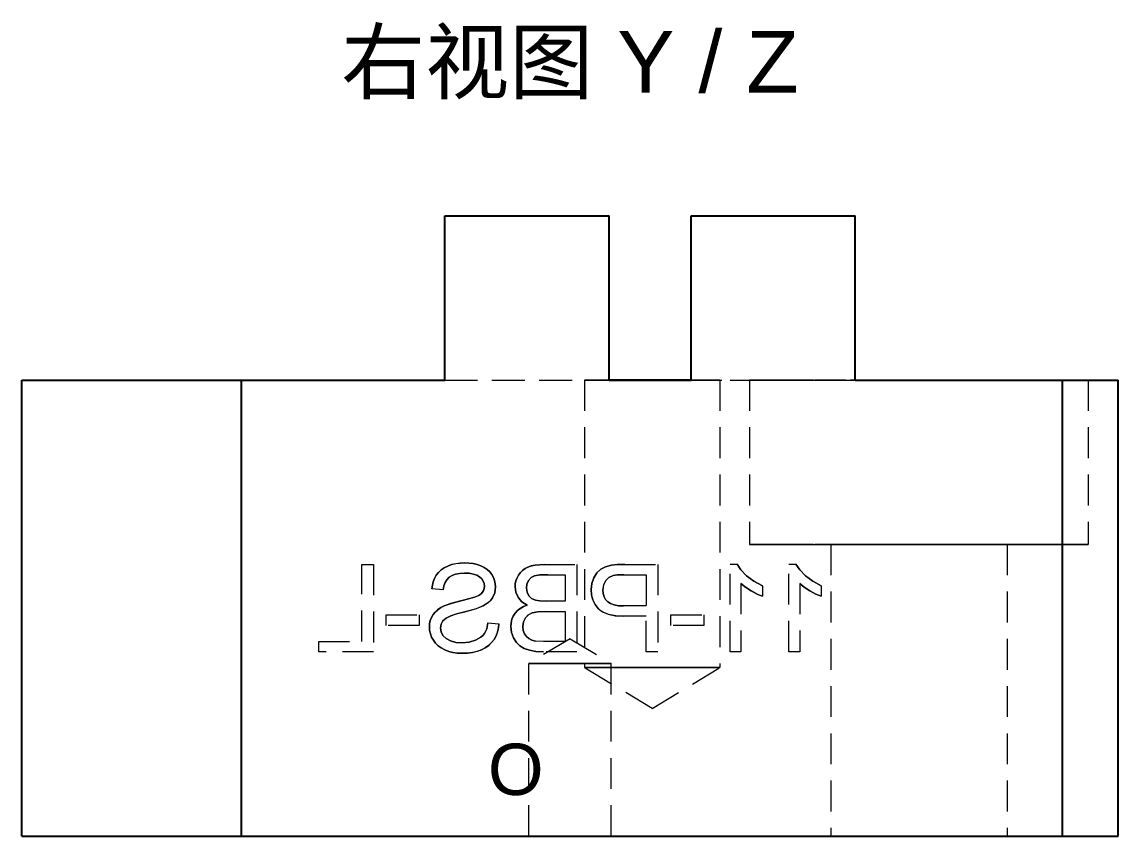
# Model space of a CAD drawing. Header units: millimetres. Extents: x 11 to 335, y 32 to 137.
# Drawn here: x 10.65 to 37.35, y 87.45 to 107.27 of the extents above; entities that cross this region are included whole.
import ezdxf
from ezdxf.enums import TextEntityAlignment as Align

# ---------------------------------------------------------------- set-up
doc = ezdxf.new("R2010")
doc.units = ezdxf.units.MM
doc.linetypes.add('WP_HIDDEN', pattern=[2.3, 1.5, -0.8])
for name, color, linetype, lineweight in [('ANNOTATIONS', 7, 'CONTINUOUS', 18), ('HIDDEN', 7, 'WP_HIDDEN', 13), ('VISIBLE', 7, 'CONTINUOUS', 25)]:
    doc.layers.add(name, color=color, linetype=linetype, lineweight=lineweight)
doc.styles.add('CJK', font='Arial Unicode.ttf')

msp = doc.modelspace()

# ---------------------------------------------------------------- linework, layer by layer
at = {"layer": 'HIDDEN', "ltscale": 0.5}
for p, q in [((10.65, 98.55), (37.35, 98.55)), ((20.95, 98.55), (24.95, 98.55)), ((24.35, 98.55), (24.35, 91.55)), ((26.95, 98.55), (30.95, 98.55)), ((27.65, 98.55), (27.65, 91.55)), ((28.375, 98.55), (28.375, 94.55)), ((36.625, 98.55), (36.625, 94.55)), ((30.35, 94.55), (30.35, 87.45)), ((34.65, 94.55), (34.65, 87.45)), ((18.93028, 94.06372), (19.21181, 94.06372)), ((18.93028, 92.18734), (18.93028, 94.06372)), ((19.21181, 94.06372), (19.21181, 91.93628)), ((23.36801, 94.06372), (24.16616, 94.06372)), ((24.16616, 94.06372), (24.16616, 91.93628)), ((25.33437, 94.06372), (26.13687, 94.06372)), ((26.13687, 94.06372), (26.13687, 91.93628)), ((27.90152, 91.93628), (27.90152, 94.07243)), ((27.90152, 94.07243), (28.06985, 94.07243)), ((29.33384, 91.93628), (29.33384, 94.07243)), ((29.33384, 94.07243), (29.50218, 94.07243)), ((23.45943, 93.81266), (23.88463, 93.81266)), ((23.88463, 93.81266), (23.88463, 93.16979)), ((25.31115, 93.81266), (25.85534, 93.81266)), ((25.85534, 93.81266), (25.85534, 93.05224)), ((20.90825, 93.44406), (20.63832, 93.46438)), ((28.16273, 93.60079), (28.16273, 91.93628)), ((28.68516, 93.53839), (28.68516, 93.28588)), ((29.59505, 93.60079), (29.59505, 91.93628)), ((30.11748, 93.53839), (30.11748, 93.28588)), ((23.39268, 92.91873), (23.88463, 92.91873)), ((23.88463, 93.16979), (23.4246, 93.16979)), ((23.88463, 92.91873), (23.88463, 92.18734)), ((25.85534, 93.05224), (25.30534, 93.05224)), ((19.52236, 92.83747), (20.32487, 92.83747)), ((19.52236, 92.5748), (19.52236, 92.83747)), ((20.32487, 92.83747), (20.32487, 92.5748)), ((25.85534, 92.80119), (25.3097, 92.80119)), ((25.85534, 91.93628), (25.85534, 92.80119)), ((26.45904, 92.83747), (27.26154, 92.83747)), ((26.45904, 92.5748), (26.45904, 92.83747)), ((27.26154, 92.83747), (27.26154, 92.5748)), ((20.32487, 92.5748), (19.52236, 92.5748)), ((22.00244, 92.64301), (22.26801, 92.61979)), ((27.26154, 92.5748), (26.45904, 92.5748)), ((17.88252, 91.93628), (17.88252, 92.18734)), ((17.88252, 92.18734), (18.93028, 92.18734)), ((24, 92.25386), (22.995, 91.65)), ((23.88463, 92.18734), (23.35495, 92.18734)), ((24, 92.25386), (25.005, 91.65)), ((19.21181, 91.93628), (17.88252, 91.93628)), ((24.16616, 91.93628), (23.35495, 91.93628)), ((26.13687, 91.93628), (25.85534, 91.93628)), ((28.16273, 91.93628), (27.90152, 91.93628)), ((29.59505, 91.93628), (29.33384, 91.93628)), ((22.995, 87.45), (22.995, 91.65)), ((25.005, 87.45), (25.005, 91.65)), ((26, 90.55858), (24.35, 91.55)), ((26, 90.55858), (27.65, 91.55)), ((10.65, 87.45), (37.35, 87.45))]:
    msp.add_line(p, q, dxfattribs=at)
for points in [[(24.95, 98.55), (24.87203, 98.55), (24.79853, 98.55), (24.72979, 98.55), (24.66608, 98.55), (24.60764, 98.55), (24.55472, 98.55), (24.50752, 98.55), (24.46623, 98.55), (24.43101, 98.55), (24.402, 98.55), (24.37932, 98.55), (24.36305, 98.55), (24.35327, 98.55), (24.35, 98.55)], [(24.35, 98.55), (24.36037, 98.55), (24.39137, 98.55), (24.44259, 98.55), (24.5134, 98.55), (24.60291, 98.55), (24.70998, 98.55), (24.83327, 98.55), (24.97124, 98.55), (25.12215, 98.55), (25.28409, 98.55), (25.45504, 98.55), (25.63284, 98.55), (25.81526, 98.55), (26, 98.55)], [(26, 98.55), (26.18474, 98.55), (26.36716, 98.55), (26.54496, 98.55), (26.71591, 98.55), (26.87785, 98.55), (27.02876, 98.55), (27.16673, 98.55), (27.29002, 98.55), (27.39709, 98.55), (27.4866, 98.55), (27.55741, 98.55), (27.60863, 98.55), (27.63963, 98.55), (27.65, 98.55)], [(27.65, 98.55), (27.64614, 98.55), (27.6346, 98.55), (27.61541, 98.55), (27.58867, 98.55), (27.55451, 98.55), (27.51308, 98.55), (27.46458, 98.55), (27.40924, 98.55), (27.34731, 98.55), (27.27908, 98.55), (27.20488, 98.55), (27.12505, 98.55), (27.03995, 98.55), (26.95, 98.55)], [(36.625, 98.55), (36.52158, 98.55), (36.2165, 98.55), (35.72505, 98.55), (35.0719, 98.55), (34.28977, 98.55), (33.4179, 98.55), (32.5, 98.55), (31.5821, 98.55), (30.71023, 98.55), (29.9281, 98.55), (29.27495, 98.55), (28.7835, 98.55), (28.47842, 98.55), (28.375, 98.55)], [(28.375, 98.55), (28.40094, 98.55), (28.47842, 98.55), (28.60648, 98.55), (28.7835, 98.55), (29.00726, 98.55), (29.27495, 98.55), (29.58318, 98.55), (29.9281, 98.55), (30.30537, 98.55), (30.71023, 98.55), (31.1376, 98.55), (31.5821, 98.55), (32.03815, 98.55), (32.5, 98.55)], [(32.5, 98.55), (32.96185, 98.55), (33.4179, 98.55), (33.8624, 98.55), (34.28977, 98.55), (34.69463, 98.55), (35.0719, 98.55), (35.41682, 98.55), (35.72505, 98.55), (35.99274, 98.55), (36.2165, 98.55), (36.39352, 98.55), (36.52158, 98.55), (36.59906, 98.55), (36.625, 98.55)], [(36.625, 94.55), (36.52158, 94.55), (36.2165, 94.55), (35.72505, 94.55), (35.0719, 94.55), (34.28977, 94.55), (33.4179, 94.55), (32.5, 94.55), (31.5821, 94.55), (30.71023, 94.55), (29.9281, 94.55), (29.27495, 94.55), (28.7835, 94.55), (28.47842, 94.55), (28.375, 94.55)], [(28.375, 94.55), (28.40094, 94.55), (28.47842, 94.55), (28.60648, 94.55), (28.7835, 94.55), (29.00726, 94.55), (29.27495, 94.55), (29.58318, 94.55), (29.9281, 94.55), (30.30537, 94.55), (30.71023, 94.55), (31.1376, 94.55), (31.5821, 94.55), (32.03815, 94.55), (32.5, 94.55)], [(34.65, 94.55), (34.5961, 94.55), (34.43708, 94.55), (34.18094, 94.55), (33.8405, 94.55), (33.43285, 94.55), (32.97842, 94.55), (32.5, 94.55), (32.02158, 94.55), (31.56715, 94.55), (31.1595, 94.55), (30.81906, 94.55), (30.56292, 94.55), (30.4039, 94.55), (30.35, 94.55)], [(30.35, 94.55), (30.36352, 94.55), (30.4039, 94.55), (30.47065, 94.55), (30.56292, 94.55), (30.67954, 94.55), (30.81906, 94.55), (30.97972, 94.55), (31.1595, 94.55), (31.35613, 94.55), (31.56715, 94.55), (31.7899, 94.55), (32.02158, 94.55), (32.25928, 94.55), (32.5, 94.55)], [(32.5, 94.55), (32.96185, 94.55), (33.4179, 94.55), (33.8624, 94.55), (34.28977, 94.55), (34.69463, 94.55), (35.0719, 94.55), (35.41682, 94.55), (35.72505, 94.55), (35.99274, 94.55), (36.2165, 94.55), (36.39352, 94.55), (36.52158, 94.55), (36.59906, 94.55), (36.625, 94.55)], [(32.5, 94.55), (32.74072, 94.55), (32.97842, 94.55), (33.2101, 94.55), (33.43285, 94.55), (33.64387, 94.55), (33.8405, 94.55), (34.02028, 94.55), (34.18094, 94.55), (34.32046, 94.55), (34.43708, 94.55), (34.52935, 94.55), (34.5961, 94.55), (34.63648, 94.55), (34.65, 94.55)], [(20.74281, 93.7996), (20.79684, 93.86934), (20.86134, 93.93002), (20.93607, 93.98151), (21.02071, 94.02381)], [(21.02071, 94.02381), (20.93559, 93.98123), (20.8609, 93.92967), (20.79664, 93.86913), (20.74281, 93.7996)], [(21.02071, 94.02381), (21.11554, 94.05744), (21.2169, 94.08123), (21.43793, 94.1)], [(21.43793, 94.1), (21.32315, 94.09524), (21.21535, 94.08095), (21.11454, 94.05714), (21.02071, 94.02381)], [(21.43793, 94.1), (21.64206, 94.08202), (21.73752, 94.05934), (21.8283, 94.02744)], [(21.8283, 94.02744), (21.73805, 94.05919), (21.64291, 94.08186), (21.43793, 94.1)], [(21.8283, 94.02744), (21.91032, 93.98724), (21.98236, 93.9384), (22.04411, 93.8809), (22.09532, 93.81484)], [(22.09532, 93.81484), (22.04434, 93.88064), (21.98285, 93.93801), (21.91083, 93.98694), (21.8283, 94.02744)], [(22.74617, 93.80033), (22.79187, 93.86307), (22.84563, 93.91719), (22.90736, 93.96257), (22.97691, 93.99914)], [(22.97691, 93.99914), (22.90726, 93.9625), (22.84558, 93.91715), (22.79189, 93.86309), (22.74617, 93.80033)], [(22.97691, 93.99914), (23.05836, 94.02789), (23.15117, 94.04804), (23.36801, 94.06372)], [(23.36801, 94.06372), (23.14833, 94.04758), (23.05659, 94.0274), (22.97691, 93.99914)], [(24.74809, 93.944), (24.86725, 94.00569), (25.01075, 94.0434)], [(25.01075, 94.0434), (24.86672, 94.00549), (24.74809, 93.944)], [(25.01075, 94.0434), (25.14987, 94.05879), (25.33437, 94.06372)], [(25.33437, 94.06372), (25.14753, 94.05864), (25.01075, 94.0434)], [(28.06985, 94.07243), (28.16327, 93.93084), (28.30204, 93.78799)], [(28.30204, 93.78799), (28.16201, 93.93239), (28.06985, 94.07243)], [(29.50218, 94.07243), (29.59559, 93.93084), (29.73437, 93.78799)], [(29.73437, 93.78799), (29.59433, 93.93239), (29.50218, 94.07243)], [(20.63832, 93.46438), (20.64752, 93.55522), (20.66799, 93.64151), (20.69977, 93.72303), (20.74281, 93.7996)], [(20.74281, 93.7996), (20.69982, 93.72314), (20.66807, 93.64179), (20.64758, 93.55553), (20.63832, 93.46438)], [(21.05554, 93.74881), (20.99888, 93.69064), (20.95547, 93.6201), (20.92533, 93.53769), (20.90825, 93.44406)], [(20.90825, 93.44406), (20.92561, 93.53875), (20.95595, 93.62111), (20.99926, 93.69113), (21.05554, 93.74881)], [(21.42632, 93.85185), (21.31378, 93.84571), (21.21372, 93.82684), (21.12731, 93.79464), (21.05554, 93.74881)], [(21.05554, 93.74881), (21.12579, 93.79389), (21.211, 93.82609), (21.31118, 93.84541), (21.42632, 93.85185)], [(21.79855, 93.75825), (21.72955, 93.80008), (21.64362, 93.82931), (21.54204, 93.84634), (21.42632, 93.85185)], [(21.42632, 93.85185), (21.54536, 93.846), (21.64708, 93.82845), (21.73148, 93.7992), (21.79855, 93.75825)], [(21.91537, 93.53259), (21.90804, 93.59632), (21.88603, 93.65529), (21.84943, 93.70931), (21.79855, 93.75825)], [(21.79855, 93.75825), (21.84966, 93.70904), (21.88616, 93.65503), (21.90807, 93.59621), (21.91537, 93.53259)], [(22.09532, 93.81484), (22.13523, 93.74368), (22.16384, 93.66968), (22.18102, 93.59298), (22.18674, 93.51372)], [(22.18674, 93.51372), (22.18103, 93.59295), (22.16389, 93.66954), (22.13531, 93.74351), (22.09532, 93.81484)], [(22.66273, 93.51953), (22.66796, 93.59215), (22.68366, 93.66324), (22.70977, 93.73266), (22.74617, 93.80033)], [(22.74617, 93.80033), (22.70967, 93.73244), (22.68359, 93.66301), (22.66795, 93.59204), (22.66273, 93.51953)], [(22.9907, 93.67263), (23.05237, 93.74047), (23.13582, 93.78292)], [(23.13582, 93.78292), (23.0524, 93.74049), (22.9907, 93.67263)], [(23.13582, 93.78292), (23.26389, 93.80523), (23.45943, 93.81266)], [(23.45943, 93.81266), (23.26702, 93.80551), (23.13582, 93.78292)], [(24.51299, 93.44842), (24.52909, 93.59984), (24.57757, 93.73865)], [(24.57757, 93.73865), (24.52914, 93.60007), (24.51299, 93.44842)], [(24.57757, 93.73865), (24.65229, 93.85578), (24.74809, 93.944)], [(24.74809, 93.944), (24.65249, 93.85602), (24.57757, 93.73865)], [(24.87071, 93.66827), (24.9489, 93.74718), (25.04848, 93.7938)], [(25.04848, 93.7938), (24.94887, 93.74717), (24.87071, 93.66827)], [(25.04848, 93.7938), (25.1497, 93.80795), (25.31115, 93.81266)], [(25.31115, 93.81266), (25.15162, 93.80809), (25.04848, 93.7938)], [(28.30204, 93.78799), (28.48063, 93.65178), (28.68516, 93.53839)], [(28.68516, 93.53839), (28.47982, 93.65231), (28.30204, 93.78799)], [(29.73437, 93.78799), (29.91295, 93.65178), (30.11748, 93.53839)], [(30.11748, 93.53839), (29.91214, 93.65231), (29.73437, 93.78799)], [(21.83265, 93.34393), (21.86883, 93.38346), (21.89471, 93.42814), (21.91022, 93.47789), (21.91537, 93.53259)], [(21.91537, 93.53259), (21.9102, 93.4778), (21.89469, 93.4281), (21.86884, 93.38348), (21.83265, 93.34393)], [(22.18674, 93.51372), (22.16809, 93.37434), (22.11201, 93.24888)], [(22.11201, 93.24888), (22.16806, 93.37422), (22.18674, 93.51372)], [(22.73674, 93.26266), (22.68126, 93.38702), (22.66273, 93.51953)], [(22.66273, 93.51953), (22.68123, 93.3871), (22.73674, 93.26266)], [(22.93991, 93.48615), (22.95261, 93.58574), (22.9907, 93.67263)], [(22.9907, 93.67263), (22.95258, 93.58564), (22.93991, 93.48615)], [(22.99433, 93.3004), (22.95351, 93.38384), (22.93991, 93.48615)], [(22.93991, 93.48615), (22.95346, 93.38402), (22.99433, 93.3004)], [(24.80323, 93.43971), (24.8201, 93.5636), (24.87071, 93.66827)], [(24.87071, 93.66827), (24.82003, 93.56338), (24.80323, 93.43971)], [(28.41016, 93.42084), (28.27257, 93.51022), (28.16273, 93.60079)], [(28.16273, 93.60079), (28.27175, 93.51082), (28.41016, 93.42084)], [(29.84248, 93.42084), (29.7049, 93.51022), (29.59505, 93.60079)], [(29.59505, 93.60079), (29.70407, 93.51082), (29.84248, 93.42084)], [(20.93727, 93.0566), (21.12873, 93.12237), (21.40818, 93.19228)], [(21.40818, 93.19228), (21.11885, 93.11954), (20.93727, 93.0566)], [(21.40818, 93.19228), (21.67605, 93.26554), (21.7708, 93.30426), (21.83265, 93.34393)], [(21.83265, 93.34393), (21.77565, 93.3067), (21.6859, 93.26901), (21.40818, 93.19228)], [(22.11201, 93.24888), (22.0695, 93.19182), (22.01734, 93.13977), (21.88489, 93.05079)], [(21.88489, 93.05079), (22.01786, 93.14022), (22.06978, 93.19215), (22.11201, 93.24888)], [(22.96022, 93.06821), (22.83002, 93.15348), (22.77867, 93.2051), (22.73674, 93.26266)], [(22.73674, 93.26266), (22.77846, 93.20534), (22.82962, 93.15383), (22.96022, 93.06821)], [(23.15613, 93.19446), (23.06199, 93.23691), (22.99433, 93.3004)], [(22.99433, 93.3004), (23.06215, 93.2368), (23.15613, 93.19446)], [(23.4246, 93.16979), (23.26389, 93.17596), (23.15613, 93.19446)], [(23.15613, 93.19446), (23.26563, 93.1758), (23.4246, 93.16979)], [(24.68569, 92.98912), (24.61004, 93.08844), (24.55587, 93.19869), (24.5236, 93.31904), (24.51299, 93.44842)], [(24.51299, 93.44842), (24.52379, 93.31795), (24.55617, 93.19791), (24.61013, 93.0883), (24.68569, 92.98912)], [(24.91788, 93.15383), (24.86772, 93.20979), (24.83189, 93.27609), (24.8104, 93.35273), (24.80323, 93.43971)], [(24.80323, 93.43971), (24.81026, 93.35349), (24.83162, 93.27677), (24.86751, 93.21009), (24.91788, 93.15383)], [(28.68516, 93.28588), (28.55454, 93.34257), (28.41016, 93.42084)], [(28.41016, 93.42084), (28.55546, 93.34212), (28.68516, 93.28588)], [(30.11748, 93.28588), (29.98686, 93.34257), (29.84248, 93.42084)], [(29.84248, 93.42084), (29.98778, 93.34212), (30.11748, 93.28588)], [(20.66299, 92.83964), (20.7139, 92.90305), (20.77685, 92.96035), (20.85146, 93.01153), (20.93727, 93.0566)], [(20.93727, 93.0566), (20.85047, 93.01093), (20.77582, 92.95955), (20.71333, 92.90245), (20.66299, 92.83964)], [(21.47421, 92.91801), (21.23971, 92.85872), (21.09545, 92.81425)], [(21.09545, 92.81425), (21.23295, 92.85688), (21.47421, 92.91801)], [(21.88489, 93.05079), (21.71712, 92.98436), (21.47421, 92.91801)], [(21.47421, 92.91801), (21.72345, 92.9864), (21.88489, 93.05079)], [(22.66346, 92.8752), (22.72128, 92.93875), (22.79026, 92.99213), (22.87006, 93.03526), (22.96022, 93.06821)], [(22.96022, 93.06821), (22.8693, 93.03492), (22.78953, 92.99166), (22.72091, 92.93842), (22.66346, 92.8752)], [(23.0814, 92.88318), (23.21328, 92.90984), (23.39268, 92.91873)], [(23.39268, 92.91873), (23.21528, 92.91007), (23.0814, 92.88318)], [(25.3097, 92.80119), (25.11598, 92.81122), (24.94309, 92.84379), (24.79743, 92.90235), (24.73694, 92.94215), (24.68569, 92.98912)], [(24.68569, 92.98912), (24.78945, 92.9069), (24.92803, 92.84817), (25.10145, 92.81293), (25.3097, 92.80119)], [(25.30534, 93.05224), (25.17882, 93.05859), (25.07206, 93.07764), (24.98508, 93.10938), (24.91788, 93.15383)], [(24.91788, 93.15383), (24.98738, 93.10826), (25.0763, 93.07654), (25.18295, 93.05815), (25.30534, 93.05224)], [(20.57447, 92.53707), (20.57996, 92.61988), (20.59652, 92.69804), (20.62421, 92.77136), (20.66299, 92.83964)], [(20.66299, 92.83964), (20.62427, 92.77148), (20.5966, 92.69833), (20.58, 92.6202), (20.57447, 92.53707)], [(20.90389, 92.68872), (20.86034, 92.60759), (20.84584, 92.51385)], [(20.84584, 92.51385), (20.86036, 92.60764), (20.90389, 92.68872)], [(21.09545, 92.81425), (20.98133, 92.75781), (20.90389, 92.68872)], [(20.90389, 92.68872), (20.9808, 92.75747), (21.09545, 92.81425)], [(22.5597, 92.55303), (22.56612, 92.6424), (22.58552, 92.72608), (22.61799, 92.80376), (22.66346, 92.8752)], [(22.66346, 92.8752), (22.61806, 92.80391), (22.58564, 92.72645), (22.56618, 92.64283), (22.5597, 92.55303)], [(22.85139, 92.55303), (22.86662, 92.66423), (22.91234, 92.75983)], [(22.91234, 92.75983), (22.86658, 92.6641), (22.85139, 92.55303)], [(22.91234, 92.75983), (22.98508, 92.83456), (23.0814, 92.88318)], [(23.0814, 92.88318), (22.98514, 92.83461), (22.91234, 92.75983)], [(20.6717, 92.21708), (20.62928, 92.29316), (20.59885, 92.37195), (20.58056, 92.45332), (20.57447, 92.53707)], [(20.57447, 92.53707), (20.58055, 92.4534), (20.59878, 92.37218), (20.62916, 92.29341), (20.6717, 92.21708)], [(20.84584, 92.51385), (20.86091, 92.41894), (20.90607, 92.33173)], [(20.90607, 92.33173), (20.8609, 92.41898), (20.84584, 92.51385)], [(21.91464, 92.38107), (21.97127, 92.49835), (22.00244, 92.64301)], [(22.00244, 92.64301), (21.97106, 92.49771), (21.91464, 92.38107)], [(22.26801, 92.61979), (22.2586, 92.51633), (22.23602, 92.41791), (22.20019, 92.32484), (22.15119, 92.2374)], [(22.15119, 92.2374), (22.20012, 92.3247), (22.2359, 92.41753), (22.25853, 92.51589), (22.26801, 92.61979)], [(22.62282, 92.27513), (22.57545, 92.40894), (22.5597, 92.55303)], [(22.5597, 92.55303), (22.57548, 92.40882), (22.62282, 92.27513)], [(22.89347, 92.37381), (22.86191, 92.45744), (22.85139, 92.55303)], [(22.85139, 92.55303), (22.86188, 92.45755), (22.89347, 92.37381)], [(20.95106, 91.98344), (20.86583, 92.02901), (20.79065, 92.08316), (20.72586, 92.14588), (20.6717, 92.21708)], [(20.6717, 92.21708), (20.72562, 92.14616), (20.79015, 92.08358), (20.8653, 92.02934), (20.95106, 91.98344)], [(20.90607, 92.33173), (20.98238, 92.25696), (21.08964, 92.2004)], [(21.08964, 92.2004), (20.98207, 92.25717), (20.90607, 92.33173)], [(21.08964, 92.2004), (21.22298, 92.16439), (21.37408, 92.15251)], [(21.37408, 92.15251), (21.22243, 92.16448), (21.08964, 92.2004)], [(21.37408, 92.15251), (21.54583, 92.16818), (21.70059, 92.21563)], [(21.70059, 92.21563), (21.5464, 92.16829), (21.37408, 92.15251)], [(21.70059, 92.21563), (21.82618, 92.28818), (21.87515, 92.33208), (21.91464, 92.38107)], [(21.91464, 92.38107), (21.87542, 92.33236), (21.82667, 92.28856), (21.70059, 92.21563)], [(22.15119, 92.2374), (22.09034, 92.15809), (22.01885, 92.08933), (21.93695, 92.03133), (21.84499, 91.98417)], [(21.84499, 91.98417), (21.93732, 92.03156), (22.01913, 92.08956), (22.09042, 92.15818), (22.15119, 92.2374)], [(22.77883, 92.07704), (22.69313, 92.16172), (22.62282, 92.27513)], [(22.62282, 92.27513), (22.69339, 92.1614), (22.77883, 92.07704)], [(23.00086, 92.25554), (22.94136, 92.30543), (22.89347, 92.37381)], [(22.89347, 92.37381), (22.94131, 92.30548), (23.00086, 92.25554)], [(23.16339, 92.19749), (23.07414, 92.22071), (23.00086, 92.25554)], [(23.00086, 92.25554), (23.07429, 92.22066), (23.16339, 92.19749)], [(23.35495, 92.18734), (23.16339, 92.19749)], [(21.36102, 91.9), (21.25086, 91.90513), (21.14563, 91.92065), (21.04561, 91.94673), (20.95106, 91.98344)], [(20.95106, 91.98344), (21.04497, 91.94694), (21.14461, 91.92086), (21.24995, 91.90522), (21.36102, 91.9)], [(21.84499, 91.98417), (21.73916, 91.94666), (21.62268, 91.9204), (21.49636, 91.90501), (21.36102, 91.9)], [(21.36102, 91.9), (21.49956, 91.90526), (21.6264, 91.92104), (21.74154, 91.94734), (21.84499, 91.98417)], [(23.01174, 91.97183), (22.8839, 92.01573), (22.77883, 92.07704)], [(22.77883, 92.07704), (22.88349, 92.01591), (23.01174, 91.97183)], [(23.35495, 91.93628), (23.16913, 91.94501), (23.01174, 91.97183)], [(23.01174, 91.97183), (23.16756, 91.94517), (23.35495, 91.93628)], [(25.005, 91.65), (24.9798, 91.65), (24.90547, 91.65), (24.78574, 91.65), (24.62661, 91.65), (24.43605, 91.65), (24.22363, 91.65), (24, 91.65), (23.77637, 91.65), (23.56395, 91.65), (23.37339, 91.65), (23.21426, 91.65), (23.09453, 91.65), (23.0202, 91.65), (22.995, 91.65)], [(22.995, 91.65), (23.00132, 91.65), (23.0202, 91.65), (23.0514, 91.65), (23.09453, 91.65), (23.14904, 91.65), (23.21426, 91.65), (23.28936, 91.65), (23.37339, 91.65), (23.46531, 91.65), (23.56395, 91.65), (23.66807, 91.65), (23.77637, 91.65), (23.88748, 91.65), (24, 91.65)], [(24, 91.65), (24.11252, 91.65), (24.22363, 91.65), (24.33193, 91.65), (24.43605, 91.65), (24.53469, 91.65), (24.62661, 91.65), (24.71064, 91.65), (24.78574, 91.65), (24.85096, 91.65), (24.90547, 91.65), (24.9486, 91.65), (24.9798, 91.65), (24.99868, 91.65), (25.005, 91.65)], [(27.65, 91.55), (27.60863, 91.55), (27.4866, 91.55), (27.29002, 91.55), (27.02876, 91.55), (26.71591, 91.55), (26.36716, 91.55), (26, 91.55), (25.63284, 91.55), (25.28409, 91.55), (24.97124, 91.55), (24.70998, 91.55), (24.5134, 91.55), (24.39137, 91.55), (24.35, 91.55)], [(24.35, 91.55), (24.36037, 91.55), (24.39137, 91.55), (24.44259, 91.55), (24.5134, 91.55), (24.60291, 91.55), (24.70998, 91.55), (24.83327, 91.55), (24.97124, 91.55), (25.12215, 91.55), (25.28409, 91.55), (25.45504, 91.55), (25.63284, 91.55), (25.81526, 91.55), (26, 91.55)], [(26, 91.55), (26.18474, 91.55), (26.36716, 91.55), (26.54496, 91.55), (26.71591, 91.55), (26.87785, 91.55), (27.02876, 91.55), (27.16673, 91.55), (27.29002, 91.55), (27.39709, 91.55), (27.4866, 91.55), (27.55741, 91.55), (27.60863, 91.55), (27.63963, 91.55), (27.65, 91.55)], [(25.005, 87.45), (24.9798, 87.45), (24.90547, 87.45), (24.78574, 87.45), (24.62661, 87.45), (24.43605, 87.45), (24.22363, 87.45), (24, 87.45), (23.77637, 87.45), (23.56395, 87.45), (23.37339, 87.45), (23.21426, 87.45), (23.09453, 87.45), (23.0202, 87.45), (22.995, 87.45)], [(22.995, 87.45), (23.00132, 87.45), (23.0202, 87.45), (23.0514, 87.45), (23.09453, 87.45), (23.14904, 87.45), (23.21426, 87.45), (23.28936, 87.45), (23.37339, 87.45), (23.46531, 87.45), (23.56395, 87.45), (23.66807, 87.45), (23.77637, 87.45), (23.88748, 87.45), (24, 87.45)], [(24, 87.45), (24.11252, 87.45), (24.22363, 87.45), (24.33193, 87.45), (24.43605, 87.45), (24.53469, 87.45), (24.62661, 87.45), (24.71064, 87.45), (24.78574, 87.45), (24.85096, 87.45), (24.90547, 87.45), (24.9486, 87.45), (24.9798, 87.45), (24.99868, 87.45), (25.005, 87.45)], [(34.65, 87.45), (34.5961, 87.45), (34.43708, 87.45), (34.18094, 87.45), (33.8405, 87.45), (33.43285, 87.45), (32.97842, 87.45), (32.5, 87.45), (32.02158, 87.45), (31.56715, 87.45), (31.1595, 87.45), (30.81906, 87.45), (30.56292, 87.45), (30.4039, 87.45), (30.35, 87.45)], [(30.35, 87.45), (30.36352, 87.45), (30.4039, 87.45), (30.47065, 87.45), (30.56292, 87.45), (30.67954, 87.45), (30.81906, 87.45), (30.97972, 87.45), (31.1595, 87.45), (31.35613, 87.45), (31.56715, 87.45), (31.7899, 87.45), (32.02158, 87.45), (32.25928, 87.45), (32.5, 87.45)], [(32.5, 87.45), (32.74072, 87.45), (32.97842, 87.45), (33.2101, 87.45), (33.43285, 87.45), (33.64387, 87.45), (33.8405, 87.45), (34.02028, 87.45), (34.18094, 87.45), (34.32046, 87.45), (34.43708, 87.45), (34.52935, 87.45), (34.5961, 87.45), (34.63648, 87.45), (34.65, 87.45)]]:
    msp.add_lwpolyline(points, dxfattribs=at)
at = {"layer": 'VISIBLE'}
for p, q in [((20.95, 102.55), (24.95, 102.55)), ((20.95, 98.55), (20.95, 102.55)), ((24.95, 98.55), (24.95, 102.55)), ((26.95, 102.55), (30.95, 102.55)), ((26.95, 98.55), (26.95, 102.55)), ((30.95, 98.55), (30.95, 102.55)), ((10.65, 87.45), (10.65, 98.55)), ((10.65, 98.55), (16, 98.55)), ((16, 98.55), (20.95, 98.55)), ((16, 87.45), (16, 98.55)), ((24.95, 98.55), (26.95, 98.55)), ((30.95, 98.55), (36, 98.55)), ((36, 98.55), (37.35, 98.55)), ((36, 87.45), (36, 98.55)), ((37.35, 87.45), (37.35, 98.55)), ((10.65, 87.45), (16, 87.45)), ((16, 87.45), (36, 87.45)), ((36, 87.45), (37.35, 87.45))]:
    msp.add_line(p, q, dxfattribs=at)
msp.add_lwpolyline([(26.95, 98.55), (26.82048, 98.55), (26.68385, 98.55), (26.5413, 98.55), (26.39406, 98.55), (26.24341, 98.55), (26.09066, 98.55), (25.93711, 98.55), (25.78412, 98.55), (25.63299, 98.55), (25.48504, 98.55), (25.34155, 98.55), (25.20376, 98.55), (25.07286, 98.55), (24.95, 98.55)], dxfattribs=at)

# ---------------------------------------------------------------- texts
at = {"layer": 'ANNOTATIONS', "style": 'CJK'}
msp.add_text('右视图 Y / Z', height=1.5, dxfattribs=at).set_placement((24, 105.55), align=Align.CENTER)
msp.add_text('O', height=1.25, dxfattribs=at).set_placement((22, 88.45))

doc.saveas('drawing.dxf')
